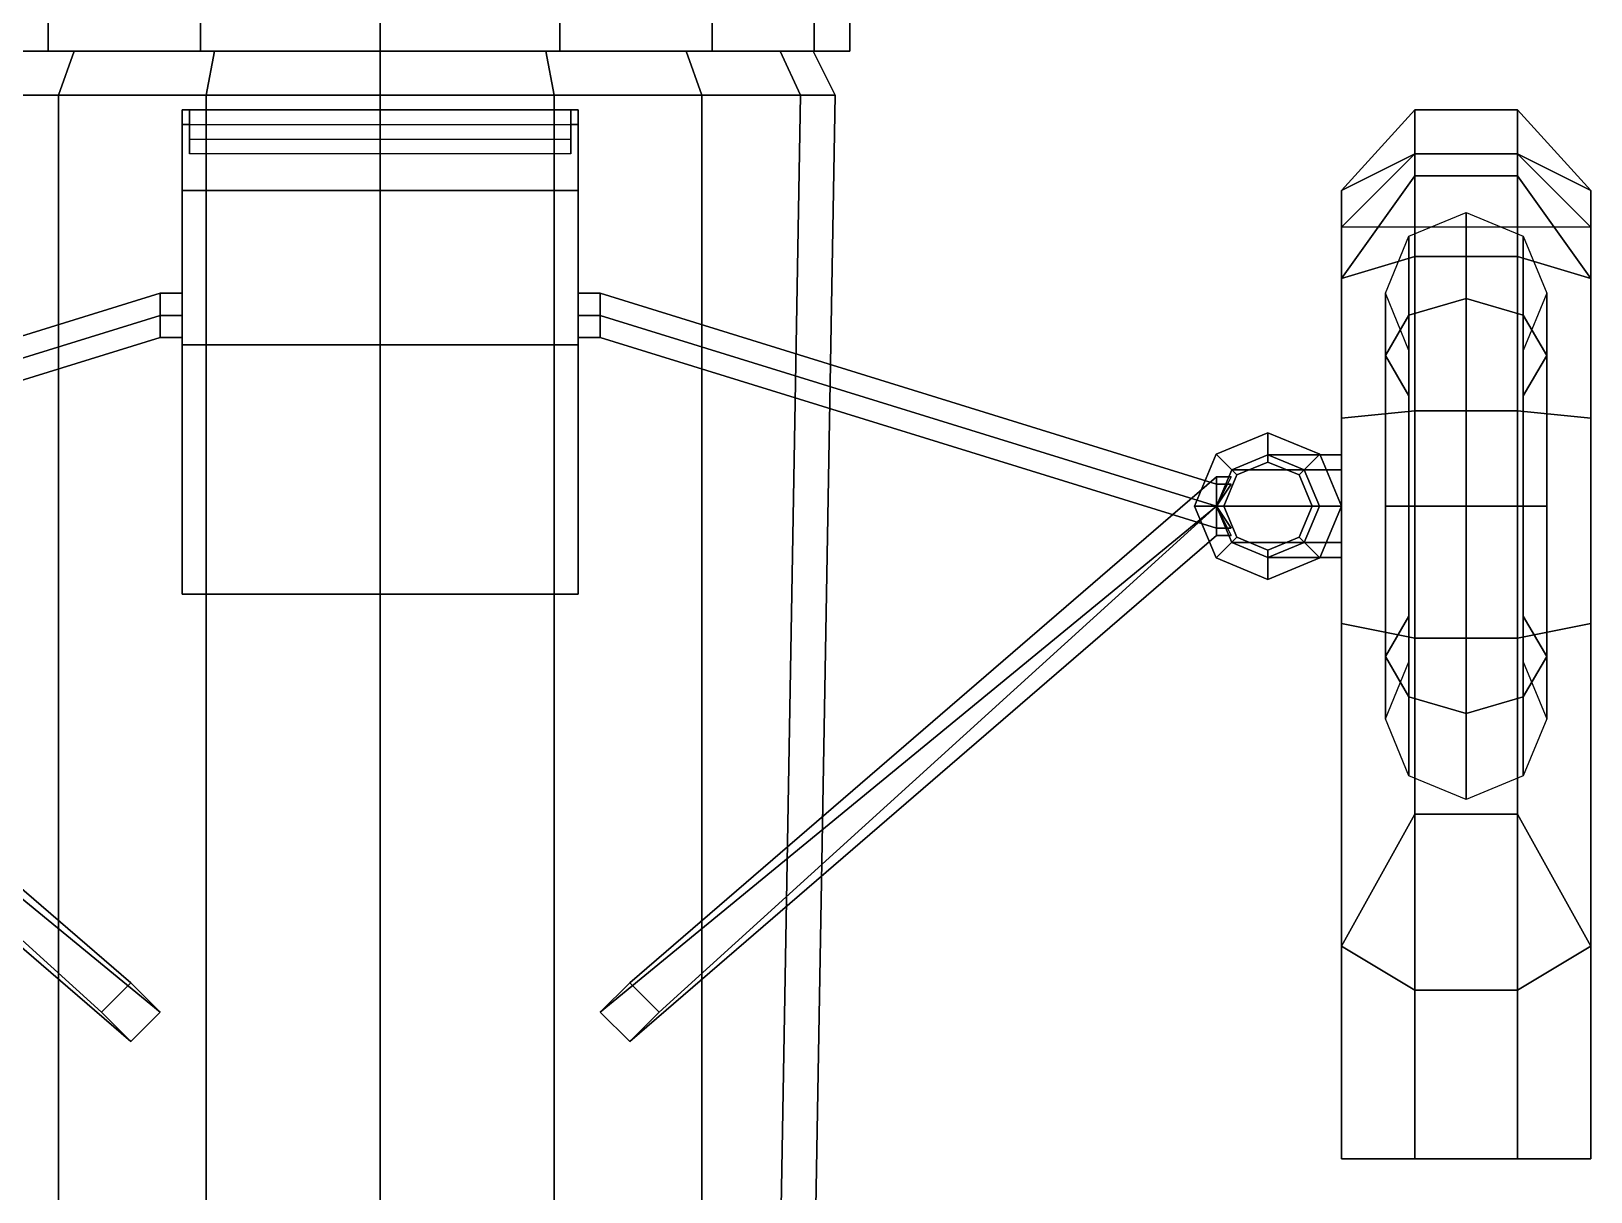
# Model space of a CAD drawing. Extents: x -1.65 to 1.65, y -4.49 to 4.29.
# Drawn here: x -0.476 to 1.65, y 1.555 to 3.137 of the extents above; entities that cross this region are included whole.
import ezdxf

# ---------------------------------------------------------------- set-up
doc = ezdxf.new("R2010")
doc.units = 0
doc.layers.get('0').update_dxf_attribs({"linetype": 'CONTINUOUS'})

msp = doc.modelspace()

# ---------------------------------------------------------------- linework, layer by layer
for points in [[(-0.4525, 4.02, 0.4525), (-0.5913, 4.02, 0.2449), (-0.5913, 3.11, 0.2449), (-0.4525, 3.11, 0.4525)], [(-0.5913, 4.02, -0.2449), (-0.4525, 4.02, -0.4525), (-0.4525, 3.11, -0.4525), (-0.5913, 3.11, -0.2449)], [(-0.2449, 4.02, 0.5913), (-0.4525, 4.02, 0.4525), (-0.4525, 3.11, 0.4525), (-0.2449, 3.11, 0.5913)], [(-0.4525, 4.02, -0.4525), (-0.2449, 4.02, -0.5913), (-0.2449, 3.11, -0.5913), (-0.4525, 3.11, -0.4525)], [(0, 4.02, 0.64), (-0.2449, 4.02, 0.5913), (-0.2449, 3.11, 0.5913), (0, 3.11, 0.64)], [(-0.2449, 4.02, -0.5913), (0, 4.02, -0.64), (0, 3.11, -0.64), (-0.2449, 3.11, -0.5913)], [(0.2449, 4.02, 0.5913), (0, 4.02, 0.64), (0, 3.11, 0.64), (0.2449, 3.11, 0.5913)], [(0, 4.02, -0.64), (0.2449, 4.02, -0.5913), (0.2449, 3.11, -0.5913), (0, 3.11, -0.64)], [(0.4525, 4.02, 0.4525), (0.2449, 4.02, 0.5913), (0.2449, 3.11, 0.5913), (0.4525, 3.11, 0.4525)], [(0.2449, 4.02, -0.5913), (0.4525, 4.02, -0.4525), (0.4525, 3.11, -0.4525), (0.2449, 3.11, -0.5913)], [(0.5913, 4.02, 0.2449), (0.4525, 4.02, 0.4525), (0.4525, 3.11, 0.4525), (0.5913, 3.11, 0.2449)], [(0.4525, 4.02, -0.4525), (0.5913, 4.02, -0.2449), (0.5913, 3.11, -0.2449), (0.4525, 3.11, -0.4525)], [(0.64, 4.02), (0.5913, 4.02, 0.2449), (0.5913, 3.11, 0.2449), (0.64, 3.11)], [(0.5913, 4.02, -0.2449), (0.64, 4.02), (0.64, 3.11), (0.5913, 3.11, -0.2449)], [(-0.5913, 3.11, -0.2449), (-0.4525, 3.11, -0.4525), (-0.4172, 3.11, -0.4172), (-0.5451, 3.11, -0.2258)], [(-0.4525, 3.11, 0.4525), (-0.5913, 3.11, 0.2449), (-0.5451, 3.11, 0.2258), (-0.4172, 3.11, 0.4172)], [(-0.4384, 3.05, -0.5084), (-0.5728, 3.05, -0.3073), (-0.5451, 3.11, -0.2258), (-0.4172, 3.11, -0.4172)], [(-0.5728, 3.05, 0.2373), (-0.4384, 3.05, 0.4384), (-0.4172, 3.11, 0.4172), (-0.5451, 3.11, 0.2258)], [(-0.4525, 3.11, -0.4525), (-0.2449, 3.11, -0.5913), (-0.2258, 3.11, -0.5451), (-0.4172, 3.11, -0.4172)], [(-0.2449, 3.11, 0.5913), (-0.4525, 3.11, 0.4525), (-0.4172, 3.11, 0.4172), (-0.2258, 3.11, 0.5451)], [(-0.2373, 3.05, -0.6428), (-0.4384, 3.05, -0.5084), (-0.4172, 3.11, -0.4172), (-0.2258, 3.11, -0.5451)], [(-0.4384, 3.05, 0.4384), (-0.2373, 3.05, 0.5728), (-0.2258, 3.11, 0.5451), (-0.4172, 3.11, 0.4172)], [(-0.2449, 3.11, -0.5913), (0, 3.11, -0.64), (0, 3.11, -0.59), (-0.2258, 3.11, -0.5451)], [(0, 3.11, 0.64), (-0.2449, 3.11, 0.5913), (-0.2258, 3.11, 0.5451), (0, 3.11, 0.59)], [(0, 3.05, -0.69), (-0.2373, 3.05, -0.6428), (-0.2258, 3.11, -0.5451), (0, 3.11, -0.59)], [(-0.2373, 3.05, 0.5728), (0, 3.05, 0.62), (0, 3.11, 0.59), (-0.2258, 3.11, 0.5451)], [(0.2373, 3.05, -0.6428), (0, 3.05, -0.69), (0, 3.11, -0.59), (0.2258, 3.11, -0.5451)], [(0, 3.05, 0.62), (0.2373, 3.05, 0.5728), (0.2258, 3.11, 0.5451), (0, 3.11, 0.59)], [(0, 3.11, -0.64), (0.2449, 3.11, -0.5913), (0.2258, 3.11, -0.5451), (0, 3.11, -0.59)], [(0.2449, 3.11, 0.5913), (0, 3.11, 0.64), (0, 3.11, 0.59), (0.2258, 3.11, 0.5451)], [(0.4384, 3.05, -0.5084), (0.2373, 3.05, -0.6428), (0.2258, 3.11, -0.5451), (0.4172, 3.11, -0.4172)], [(0.2373, 3.05, 0.5728), (0.4384, 3.05, 0.4384), (0.4172, 3.11, 0.4172), (0.2258, 3.11, 0.5451)], [(0.2449, 3.11, -0.5913), (0.4525, 3.11, -0.4525), (0.4172, 3.11, -0.4172), (0.2258, 3.11, -0.5451)], [(0.4525, 3.11, 0.4525), (0.2449, 3.11, 0.5913), (0.2258, 3.11, 0.5451), (0.4172, 3.11, 0.4172)], [(0.5728, 3.05, -0.3073), (0.4384, 3.05, -0.5084), (0.4172, 3.11, -0.4172), (0.5451, 3.11, -0.2258)], [(0.4384, 3.05, 0.4384), (0.5728, 3.05, 0.2373), (0.5451, 3.11, 0.2258), (0.4172, 3.11, 0.4172)], [(0.4525, 3.11, -0.4525), (0.5913, 3.11, -0.2449), (0.5451, 3.11, -0.2258), (0.4172, 3.11, -0.4172)], [(0.5913, 3.11, 0.2449), (0.4525, 3.11, 0.4525), (0.4172, 3.11, 0.4172), (0.5451, 3.11, 0.2258)], [(0.62, 3.05, -0.07), (0.5728, 3.05, -0.3073), (0.5451, 3.11, -0.2258), (0.59, 3.11)], [(0.5728, 3.05, 0.2373), (0.62, 3.05), (0.59, 3.11), (0.5451, 3.11, 0.2258)], [(0.5913, 3.11, -0.2449), (0.64, 3.11), (0.59, 3.11), (0.5451, 3.11, -0.2258)], [(0.64, 3.11), (0.5913, 3.11, 0.2449), (0.5451, 3.11, 0.2258), (0.59, 3.11)], [(0.62, 3.05), (0.62, 3.05, -0.07), (0.59, 3.11)], [(-0.4384, 3.05, 0.4384), (-0.5728, 3.05, 0.2373), (-0.5328, 0.75, 0.2373), (-0.4384, 0.75, 0.4384)], [(-0.5728, 3.05, -0.3073), (-0.4384, 3.05, -0.5084), (-0.4384, 0.75, -0.4584), (-0.5328, 0.75, -0.2573)], [(-0.2373, 3.05, 0.5728), (-0.4384, 3.05, 0.4384), (-0.4384, 0.75, 0.4384), (-0.2373, 1.13, 0.5728)], [(-0.4384, 3.05, -0.5084), (-0.2373, 3.05, -0.6428), (-0.2373, 0.75, -0.5928), (-0.4384, 0.75, -0.4584)], [(0, 3.05, 0.62), (-0.2373, 3.05, 0.5728), (-0.2373, 1.13, 0.5728), (0, 1.21, 0.62)], [(-0.2373, 3.05, -0.6428), (0, 3.05, -0.69), (0, 0.75, -0.64), (-0.2373, 0.75, -0.5928)], [(0.2373, 3.05, 0.5728), (0, 3.05, 0.62), (0, 1.21, 0.62), (0.2373, 1.13, 0.5728)], [(0, 3.05, -0.69), (0.2373, 3.05, -0.6428), (0.2373, 0.75, -0.5928), (0, 0.75, -0.64)], [(0.4384, 3.05, 0.4384), (0.2373, 3.05, 0.5728), (0.2373, 1.13, 0.5728), (0.4384, 0.75, 0.4384)], [(0.2373, 3.05, -0.6428), (0.4384, 3.05, -0.5084), (0.4384, 0.75, -0.4584), (0.2373, 0.75, -0.5928)], [(0.5728, 3.05, 0.2373), (0.4384, 3.05, 0.4384), (0.4384, 0.75, 0.4384), (0.5328, 0.75, 0.2373)], [(0.4384, 3.05, -0.5084), (0.5728, 3.05, -0.3073), (0.5328, 0.75, -0.2573), (0.4384, 0.75, -0.4584)], [(0.62, 3.05), (0.5728, 3.05, 0.2373), (0.5328, 0.75, 0.2373), (0.58, 0.75, -0.02)], [(0.5728, 3.05, -0.3073), (0.62, 3.05, -0.07), (0.58, 0.75, -0.02), (0.5328, 0.75, -0.2573)], [(0.62, 3.05, -0.07), (0.62, 3.05), (0.58, 0.75, -0.02)], [(-0.27, 3.03, -0.69), (-0.26, 3.03, -0.69), (-0.26, 3.01, -0.78), (-0.27, 3.01, -0.78)], [(-0.27, 3.03, -0.69), (-0.27, 3.01, -0.78), (-0.27, 2.37, -0.67)], [(-0.27, 3.03, -0.57), (-0.27, 3.03, -0.69), (-0.27, 2.37, -0.67), (-0.27, 2.37, -0.56)], [(-0.27, 3.03, -0.57), (0.27, 3.03, -0.57), (0.27, 3.03, -0.69), (-0.27, 3.03, -0.69)], [(-0.26, 3.03, -0.69), (-0.26, 2.99, -0.69), (-0.26, 2.97, -0.78), (-0.26, 3.01, -0.78)], [(0.26, 2.99, -0.69), (0.26, 3.03, -0.69), (0.26, 3.01, -0.78), (0.26, 2.97, -0.78)], [(0.26, 3.03, -0.69), (0.27, 3.03, -0.69), (0.27, 3.01, -0.78), (0.26, 3.01, -0.78)], [(0.27, 3.01, -0.78), (0.27, 3.03, -0.69), (0.27, 2.37, -0.67)], [(0.27, 3.03, -0.69), (0.27, 3.03, -0.57), (0.27, 2.37, -0.56), (0.27, 2.37, -0.67)], [(1.41, 2.94, -1.34), (1.41, 3.03, -1.5), (1.31, 2.92, -1.51), (1.31, 2.8, -1.31)], [(1.41, 3.03, -1.5), (1.41, 3.03, -1.66), (1.31, 2.92, -1.67), (1.31, 2.92, -1.51)], [(1.41, 3.03, -1.66), (1.41, 2.97, -1.77), (1.31, 2.92, -1.67)], [(1.55, 2.94, -1.34), (1.55, 3.03, -1.5), (1.41, 3.03, -1.5), (1.41, 2.94, -1.34)], [(1.55, 3.03, -1.5), (1.55, 3.03, -1.66), (1.41, 3.03, -1.66), (1.41, 3.03, -1.5)], [(1.55, 3.03, -1.66), (1.55, 2.97, -1.77), (1.41, 2.97, -1.77), (1.41, 3.03, -1.66)], [(1.65, 2.8, -1.31), (1.65, 2.92, -1.51), (1.55, 3.03, -1.5), (1.55, 2.94, -1.34)], [(1.65, 2.92, -1.51), (1.65, 2.92, -1.67), (1.55, 3.03, -1.66), (1.55, 3.03, -1.5)], [(1.65, 2.92, -1.67), (1.65, 2.92, -1.67), (1.55, 2.97, -1.77), (1.55, 3.03, -1.66)], [(-0.27, 3.01, -0.78), (0.27, 3.01, -0.78), (0.27, 2.92, -0.81), (-0.27, 2.92, -0.81)], [(-0.27, 3.01, -0.78), (-0.27, 2.92, -0.81), (-0.27, 2.71, -0.81), (-0.27, 2.37, -0.67)], [(0.27, 2.92, -0.81), (0.27, 3.01, -0.78), (0.27, 2.37, -0.67), (0.27, 2.71, -0.81)], [(-0.26, 2.99, -0.69), (0.26, 2.99, -0.69), (0.26, 2.97, -0.78), (-0.26, 2.97, -0.78)], [(1.41, 2.97, -1.77), (1.31, 2.87, -1.82), (1.31, 2.92, -1.67)], [(1.41, 2.97, -1.77), (1.41, 2.87, -1.82), (1.31, 2.87, -1.82)], [(1.55, 2.97, -1.77), (1.55, 2.87, -1.82), (1.41, 2.87, -1.82), (1.41, 2.97, -1.77)], [(1.65, 2.92, -1.67), (1.65, 2.92, -1.67), (1.65, 2.87, -1.82), (1.55, 2.97, -1.77)], [(1.65, 2.87, -1.82), (1.65, 2.87, -1.82), (1.55, 2.87, -1.82), (1.55, 2.97, -1.77)], [(1.41, 2.83, -1.24), (1.41, 2.94, -1.34), (1.31, 2.8, -1.31)], [(1.55, 2.83, -1.24), (1.55, 2.94, -1.34), (1.41, 2.94, -1.34), (1.41, 2.83, -1.24)], [(1.65, 2.8, -1.31), (1.65, 2.8, -1.31), (1.55, 2.94, -1.34), (1.55, 2.83, -1.24)], [(-0.27, 2.92, -0.81), (0.27, 2.92, -0.81), (0.27, 2.71, -0.81), (-0.27, 2.71, -0.81)], [(1.31, 2.59, -1.85), (1.31, 2.12, -1.85), (1.31, 2.92, -1.51), (1.31, 2.92, -1.67)], [(1.31, 2.87, -1.82), (1.31, 2.59, -1.85), (1.31, 2.92, -1.67)], [(1.31, 2.12, -1.85), (1.31, 1.65, -1.78), (1.31, 2.8, -1.31), (1.31, 2.92, -1.51)], [(1.65, 2.92, -1.51), (1.65, 2.12, -1.85), (1.65, 2.59, -1.85), (1.65, 2.92, -1.67)], [(1.65, 2.92, -1.67), (1.65, 2.59, -1.85), (1.65, 2.87, -1.82), (1.65, 2.92, -1.67)], [(1.65, 2.8, -1.31), (1.65, 1.65, -1.78), (1.65, 2.12, -1.85), (1.65, 2.92, -1.51)], [(1.48, 2.7728, -2.0928), (1.4022, 2.7501, -2.0701), (1.4022, 2.8578, -1.81), (1.48, 2.89, -1.81)], [(1.5578, 2.7501, -2.0701), (1.48, 2.7728, -2.0928), (1.48, 2.89, -1.81), (1.5578, 2.8578, -1.81)], [(1.4022, 2.7501, -2.0701), (1.37, 2.6951, -2.0151), (1.37, 2.78, -1.81), (1.4022, 2.8578, -1.81)], [(1.59, 2.6951, -2.0151), (1.5578, 2.7501, -2.0701), (1.5578, 2.8578, -1.81), (1.59, 2.78, -1.81)], [(1.41, 2.62, -1.14), (1.41, 2.83, -1.24), (1.31, 2.8, -1.31), (1.31, 2.61, -1.2)], [(1.55, 2.62, -1.14), (1.55, 2.83, -1.24), (1.41, 2.83, -1.24), (1.41, 2.62, -1.14)], [(1.65, 2.61, -1.2), (1.65, 2.8, -1.31), (1.55, 2.83, -1.24), (1.55, 2.62, -1.14)], [(1.31, 1.65, -1.78), (1.31, 1.6, -1.73), (1.31, 2.61, -1.2), (1.31, 2.8, -1.31)], [(1.65, 2.61, -1.2), (1.65, 1.6, -1.73), (1.65, 1.65, -1.78), (1.65, 2.8, -1.31)], [(-1.14, 2.49, -1.68), (-1.14, 2.52, -1.65), (-0.3, 2.78, -0.6), (-0.3, 2.75, -0.63)], [(-1.14, 2.52, -1.65), (-1.14, 2.49, -1.62), (-0.3, 2.75, -0.57), (-0.3, 2.78, -0.6)], [(-0.27, 2.75, -0.57), (-0.27, 2.78, -0.6), (-0.3, 2.78, -0.6), (-0.3, 2.75, -0.57)], [(-0.27, 2.78, -0.6), (-0.27, 2.75, -0.63), (-0.3, 2.75, -0.63), (-0.3, 2.78, -0.6)], [(0.3, 2.75, -0.57), (0.3, 2.78, -0.6), (0.27, 2.78, -0.6), (0.27, 2.75, -0.57)], [(0.3, 2.78, -0.6), (0.3, 2.75, -0.63), (0.27, 2.75, -0.63), (0.27, 2.78, -0.6)], [(1.14, 2.49, -1.62), (1.14, 2.52, -1.65), (0.3, 2.78, -0.6), (0.3, 2.75, -0.57)], [(1.14, 2.52, -1.65), (1.14, 2.49, -1.68), (0.3, 2.75, -0.63), (0.3, 2.78, -0.6)], [(1.37, 2.6951, -2.0151), (1.4022, 2.6401, -1.9601), (1.4022, 2.7022, -1.81), (1.37, 2.78, -1.81)], [(1.48, 2.49, -2.21), (1.4022, 2.49, -2.1778), (1.4022, 2.7501, -2.0701), (1.48, 2.7728, -2.0928)], [(1.5578, 2.49, -2.1778), (1.48, 2.49, -2.21), (1.48, 2.7728, -2.0928), (1.5578, 2.7501, -2.0701)], [(1.5578, 2.6401, -1.9601), (1.59, 2.6951, -2.0151), (1.59, 2.78, -1.81), (1.5578, 2.7022, -1.81)], [(-1.14, 2.49, -1.62), (-1.14, 2.46, -1.65), (-0.3, 2.72, -0.6), (-0.3, 2.75, -0.57)], [(-1.14, 2.46, -1.65), (-1.14, 2.49, -1.68), (-0.3, 2.75, -0.63), (-0.3, 2.72, -0.6)], [(-0.27, 2.75, -0.63), (-0.27, 2.72, -0.6), (-0.3, 2.72, -0.6), (-0.3, 2.75, -0.63)], [(-0.27, 2.72, -0.6), (-0.27, 2.75, -0.57), (-0.3, 2.75, -0.57), (-0.3, 2.72, -0.6)], [(0.3, 2.75, -0.63), (0.3, 2.72, -0.6), (0.27, 2.72, -0.6), (0.27, 2.75, -0.63)], [(0.3, 2.72, -0.6), (0.3, 2.75, -0.57), (0.27, 2.75, -0.57), (0.27, 2.72, -0.6)], [(1.14, 2.49, -1.68), (1.14, 2.46, -1.65), (0.3, 2.72, -0.6), (0.3, 2.75, -0.63)], [(1.14, 2.46, -1.65), (1.14, 2.49, -1.62), (0.3, 2.75, -0.57), (0.3, 2.72, -0.6)], [(1.4022, 2.49, -2.1778), (1.37, 2.49, -2.1), (1.37, 2.6951, -2.0151), (1.4022, 2.7501, -2.0701)], [(1.59, 2.49, -2.1), (1.5578, 2.49, -2.1778), (1.5578, 2.7501, -2.0701), (1.59, 2.6951, -2.0151)], [(-0.27, 2.71, -0.81), (0.27, 2.71, -0.81), (0.27, 2.37, -0.67), (-0.27, 2.37, -0.67)], [(1.4022, 2.49, -2.0222), (1.4022, 2.2778, -1.81), (1.4022, 2.7022, -1.81), (1.4022, 2.6401, -1.9601)], [(1.5578, 2.2778, -1.81), (1.5578, 2.49, -2.0222), (1.5578, 2.6401, -1.9601), (1.5578, 2.7022, -1.81)], [(1.37, 2.49, -2.1), (1.4022, 2.49, -2.0222), (1.4022, 2.6401, -1.9601), (1.37, 2.6951, -2.0151)], [(1.5578, 2.49, -2.0222), (1.59, 2.49, -2.1), (1.59, 2.6951, -2.0151), (1.5578, 2.6401, -1.9601)], [(1.41, 2.31, -1.14), (1.41, 2.62, -1.14), (1.31, 2.61, -1.2), (1.31, 2.33, -1.2)], [(1.55, 2.31, -1.14), (1.55, 2.62, -1.14), (1.41, 2.62, -1.14), (1.41, 2.31, -1.14)], [(1.65, 2.33, -1.2), (1.65, 2.61, -1.2), (1.55, 2.62, -1.14), (1.55, 2.31, -1.14)], [(1.31, 1.6, -1.73), (1.31, 1.89, -1.43), (1.31, 2.33, -1.2), (1.31, 2.61, -1.2)], [(1.65, 2.33, -1.2), (1.65, 1.89, -1.43), (1.65, 1.6, -1.73), (1.65, 2.61, -1.2)], [(1.21, 2.59, -1.25), (1.1393, 2.5607, -1.25), (1.1393, 2.5607, -0.73), (1.21, 2.59, -0.73)], [(1.21, 2.59, -0.73), (1.1393, 2.5607, -0.73), (1.1676, 2.5324, -0.5), (1.21, 2.55, -0.5)], [(1.2807, 2.5607, -1.25), (1.21, 2.59, -1.25), (1.21, 2.59, -0.73), (1.2807, 2.5607, -0.73)], [(1.2807, 2.5607, -0.73), (1.21, 2.59, -0.73), (1.21, 2.55, -0.5), (1.2524, 2.5324, -0.5)], [(1.1393, 2.5607, -1.25), (1.11, 2.49, -1.25), (1.11, 2.49, -0.73), (1.1393, 2.5607, -0.73)], [(1.1393, 2.5607, -0.73), (1.11, 2.49, -0.73), (1.15, 2.49, -0.5), (1.1676, 2.5324, -0.5)], [(1.21, 2.56, -1.81), (1.1605, 2.5395, -1.8595), (1.1605, 2.5395, -1.25), (1.21, 2.56, -1.25)], [(1.1605, 2.5395, -1.8595), (1.21, 2.56, -1.81), (1.31, 2.56, -1.81), (1.31, 2.5395, -1.8595)], [(1.2595, 2.5395, -1.7605), (1.21, 2.56, -1.81), (1.21, 2.56, -1.25), (1.2595, 2.5395, -1.25)], [(1.21, 2.56, -1.81), (1.2595, 2.5395, -1.7605), (1.31, 2.5395, -1.7605), (1.31, 2.56, -1.81)], [(1.31, 2.49, -0.73), (1.2807, 2.5607, -0.73), (1.2524, 2.5324, -0.5), (1.27, 2.49, -0.5)], [(1.31, 2.49, -1.25), (1.2807, 2.5607, -1.25), (1.2807, 2.5607, -0.73), (1.31, 2.49, -0.73)], [(-1.14, 2.53, -1.81), (-1.14, 2.49, -1.77), (-0.38, 1.8, -0.65), (-0.34, 1.84, -0.65)], [(-1.14, 2.49, -1.85), (-1.14, 2.53, -1.81), (-0.34, 1.84, -0.65), (-0.3, 1.8, -0.65)], [(1.14, 2.53, -1.81), (1.14, 2.49, -1.85), (0.3, 1.8, -0.65), (0.34, 1.84, -0.65)], [(1.14, 2.49, -1.77), (1.14, 2.53, -1.81), (0.34, 1.84, -0.65), (0.38, 1.8, -0.65)], [(1.1605, 2.5395, -1.8595), (1.14, 2.49, -1.88), (1.14, 2.49, -1.25), (1.1605, 2.5395, -1.25)], [(1.14, 2.49, -1.88), (1.1605, 2.5395, -1.8595), (1.31, 2.5395, -1.8595), (1.31, 2.49, -1.88)], [(1.14, 2.49, -1.77), (1.16, 2.53, -1.81), (1.14, 2.53, -1.81), (1.14, 2.49, -1.77)], [(1.16, 2.53, -1.81), (1.14, 2.49, -1.85), (1.14, 2.49, -1.85), (1.14, 2.53, -1.81)], [(1.1676, 2.5324, -0.5), (1.15, 2.49, -0.5), (1.15, 2.49, 1.1), (1.1676, 2.5324, 1.1)], [(1.21, 2.55, -0.5), (1.1676, 2.5324, -0.5), (1.1676, 2.5324, 1.1), (1.21, 2.55, 1.1)], [(1.2524, 2.5324, -0.5), (1.21, 2.55, -0.5), (1.21, 2.55, 1.1), (1.2524, 2.5324, 1.1)], [(1.27, 2.49, -0.5), (1.2524, 2.5324, -0.5), (1.2524, 2.5324, 1.1), (1.27, 2.49, 1.1)], [(1.28, 2.49, -1.74), (1.2595, 2.5395, -1.7605), (1.2595, 2.5395, -1.25), (1.28, 2.49, -1.25)], [(1.2595, 2.5395, -1.7605), (1.28, 2.49, -1.74), (1.31, 2.49, -1.74), (1.31, 2.5395, -1.7605)], [(1.14, 2.49, -1.62), (1.16, 2.52, -1.65), (1.14, 2.52, -1.65), (1.14, 2.49, -1.62)], [(1.16, 2.52, -1.65), (1.14, 2.49, -1.68), (1.14, 2.49, -1.68), (1.14, 2.52, -1.65)], [(-1.14, 2.45, -1.81), (-1.14, 2.49, -1.85), (-0.3, 1.8, -0.65), (-0.34, 1.76, -0.65)], [(-1.14, 2.49, -1.77), (-1.14, 2.45, -1.81), (-0.34, 1.76, -0.65), (-0.38, 1.8, -0.65)], [(1.14, 2.49, -1.85), (1.14, 2.45, -1.81), (0.34, 1.76, -0.65), (0.3, 1.8, -0.65)], [(1.14, 2.45, -1.81), (1.14, 2.49, -1.77), (0.38, 1.8, -0.65), (0.34, 1.76, -0.65)], [(1.11, 2.49, -1.25), (1.1393, 2.4193, -1.25), (1.1393, 2.4193, -0.73), (1.11, 2.49, -0.73)], [(1.11, 2.49, -0.73), (1.1393, 2.4193, -0.73), (1.1676, 2.4476, -0.5), (1.15, 2.49, -0.5)], [(1.14, 2.49, -1.88), (1.1605, 2.4405, -1.8595), (1.1605, 2.4405, -1.25), (1.14, 2.49, -1.25)], [(1.1605, 2.4405, -1.8595), (1.14, 2.49, -1.88), (1.31, 2.49, -1.88), (1.31, 2.4405, -1.8595)], [(1.14, 2.49, -1.68), (1.16, 2.46, -1.65), (1.14, 2.46, -1.65), (1.14, 2.49, -1.68)], [(1.16, 2.46, -1.65), (1.14, 2.49, -1.62), (1.14, 2.49, -1.62), (1.14, 2.46, -1.65)], [(1.14, 2.49, -1.85), (1.16, 2.45, -1.81), (1.14, 2.45, -1.81), (1.14, 2.49, -1.85)], [(1.16, 2.45, -1.81), (1.14, 2.49, -1.77), (1.14, 2.49, -1.77), (1.14, 2.45, -1.81)], [(1.15, 2.49, -0.5), (1.1676, 2.4476, -0.5), (1.1676, 2.4476, 1.1), (1.15, 2.49, 1.1)], [(1.2524, 2.4476, -0.5), (1.27, 2.49, -0.5), (1.27, 2.49, 1.1), (1.2524, 2.4476, 1.1)], [(1.2807, 2.4193, -0.73), (1.31, 2.49, -0.73), (1.27, 2.49, -0.5), (1.2524, 2.4476, -0.5)], [(1.2595, 2.4405, -1.7605), (1.28, 2.49, -1.74), (1.28, 2.49, -1.25), (1.2595, 2.4405, -1.25)], [(1.28, 2.49, -1.74), (1.2595, 2.4405, -1.7605), (1.31, 2.4405, -1.7605), (1.31, 2.49, -1.74)], [(1.2807, 2.4193, -1.25), (1.31, 2.49, -1.25), (1.31, 2.49, -0.73), (1.2807, 2.4193, -0.73)], [(1.37, 2.2849, -2.0151), (1.4022, 2.3399, -1.9601), (1.4022, 2.49, -2.0222), (1.37, 2.49, -2.1)], [(1.4022, 2.2299, -2.0701), (1.37, 2.2849, -2.0151), (1.37, 2.49, -2.1), (1.4022, 2.49, -2.1778)], [(1.4022, 2.2778, -1.81), (1.4022, 2.2778, -1.81), (1.4022, 2.49, -2.0222), (1.4022, 2.3399, -1.9601)], [(1.48, 2.2072, -2.0928), (1.4022, 2.2299, -2.0701), (1.4022, 2.49, -2.1778), (1.48, 2.49, -2.21)], [(1.5578, 2.2299, -2.0701), (1.48, 2.2072, -2.0928), (1.48, 2.49, -2.21), (1.5578, 2.49, -2.1778)], [(1.5578, 2.2778, -1.81), (1.5578, 2.2778, -1.81), (1.5578, 2.3399, -1.9601), (1.5578, 2.49, -2.0222)], [(1.5578, 2.3399, -1.9601), (1.59, 2.2849, -2.0151), (1.59, 2.49, -2.1), (1.5578, 2.49, -2.0222)], [(1.59, 2.2849, -2.0151), (1.5578, 2.2299, -2.0701), (1.5578, 2.49, -2.1778), (1.59, 2.49, -2.1)], [(1.1393, 2.4193, -0.73), (1.21, 2.39, -0.73), (1.21, 2.43, -0.5), (1.1676, 2.4476, -0.5)], [(1.1676, 2.4476, -0.5), (1.21, 2.43, -0.5), (1.21, 2.43, 1.1), (1.1676, 2.4476, 1.1)], [(1.21, 2.43, -0.5), (1.2524, 2.4476, -0.5), (1.2524, 2.4476, 1.1), (1.21, 2.43, 1.1)], [(1.21, 2.39, -0.73), (1.2807, 2.4193, -0.73), (1.2524, 2.4476, -0.5), (1.21, 2.43, -0.5)], [(1.1605, 2.4405, -1.8595), (1.21, 2.42, -1.81), (1.21, 2.42, -1.25), (1.1605, 2.4405, -1.25)], [(1.21, 2.42, -1.81), (1.1605, 2.4405, -1.8595), (1.31, 2.4405, -1.8595), (1.31, 2.42, -1.81)], [(1.21, 2.42, -1.81), (1.2595, 2.4405, -1.7605), (1.2595, 2.4405, -1.25), (1.21, 2.42, -1.25)], [(1.2595, 2.4405, -1.7605), (1.21, 2.42, -1.81), (1.31, 2.42, -1.81), (1.31, 2.4405, -1.7605)], [(1.1393, 2.4193, -1.25), (1.21, 2.39, -1.25), (1.21, 2.39, -0.73), (1.1393, 2.4193, -0.73)], [(1.21, 2.39, -1.25), (1.2807, 2.4193, -1.25), (1.2807, 2.4193, -0.73), (1.21, 2.39, -0.73)], [(-0.27, 2.37, -0.67), (0.27, 2.37, -0.67), (0.27, 2.37, -0.56), (-0.27, 2.37, -0.56)], [(1.37, 2.2, -1.81), (1.4022, 2.2778, -1.81), (1.4022, 2.3399, -1.9601), (1.37, 2.2849, -2.0151)], [(1.5578, 2.2778, -1.81), (1.59, 2.2, -1.81), (1.59, 2.2849, -2.0151), (1.5578, 2.3399, -1.9601)], [(1.41, 2.07, -1.24), (1.41, 2.31, -1.14), (1.31, 2.33, -1.2), (1.31, 1.89, -1.43)], [(1.65, 1.89, -1.43), (1.65, 2.33, -1.2), (1.55, 2.31, -1.14), (1.55, 2.07, -1.24)], [(1.55, 2.07, -1.24), (1.55, 2.31, -1.14), (1.41, 2.31, -1.14), (1.41, 2.07, -1.24)], [(1.4022, 2.1222, -1.81), (1.37, 2.2, -1.81), (1.37, 2.2849, -2.0151), (1.4022, 2.2299, -2.0701)], [(1.59, 2.2, -1.81), (1.5578, 2.1222, -1.81), (1.5578, 2.2299, -2.0701), (1.59, 2.2849, -2.0151)], [(1.48, 2.09, -1.81), (1.4022, 2.1222, -1.81), (1.4022, 2.2299, -2.0701), (1.48, 2.2072, -2.0928)], [(1.5578, 2.1222, -1.81), (1.48, 2.09, -1.81), (1.48, 2.2072, -2.0928), (1.5578, 2.2299, -2.0701)], [(1.41, 1.83, -1.42), (1.41, 2.07, -1.24), (1.31, 1.89, -1.43)], [(1.55, 1.83, -1.42), (1.55, 2.07, -1.24), (1.41, 2.07, -1.24), (1.41, 1.83, -1.42)], [(1.65, 1.89, -1.43), (1.65, 1.89, -1.43), (1.55, 2.07, -1.24), (1.55, 1.83, -1.42)], [(1.41, 1.6, -1.7), (1.41, 1.83, -1.42), (1.31, 1.89, -1.43), (1.31, 1.6, -1.73)], [(1.65, 1.6, -1.73), (1.65, 1.89, -1.43), (1.55, 1.83, -1.42), (1.55, 1.6, -1.7)], [(1.55, 1.6, -1.7), (1.55, 1.83, -1.42), (1.41, 1.83, -1.42), (1.41, 1.6, -1.7)], [(1.41, 1.6, -1.73), (1.41, 1.6, -1.7), (1.31, 1.6, -1.73)], [(1.55, 1.6, -1.73), (1.55, 1.6, -1.7), (1.41, 1.6, -1.7), (1.41, 1.6, -1.73)], [(1.65, 1.6, -1.73), (1.65, 1.6, -1.73), (1.55, 1.6, -1.7), (1.55, 1.6, -1.73)]]:
    msp.add_3dface(points)

doc.saveas('drawing.dxf')
